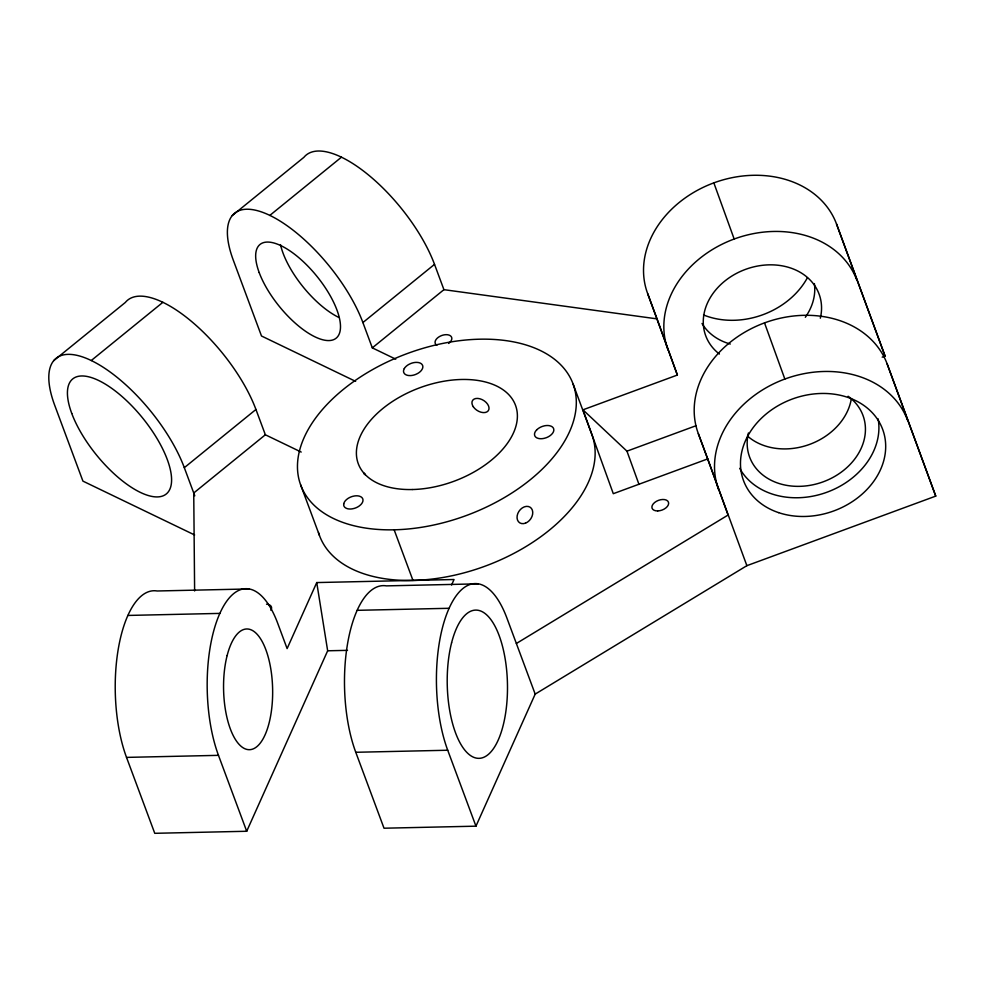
<?xml version="1.0" encoding="UTF-8"?>
<svg xmlns="http://www.w3.org/2000/svg" width="985" height="985" viewBox="0 0 985 985"><rect width="100%" height="100%" fill="white"/><g stroke="black" fill="none" stroke-linecap="round" stroke-linejoin="round"><path stroke-width="1.48" d="M451.573 585.016L454.036 579.512L316.739 582.566L287.115 648.598L277.708 623.283A100.642 40.865 88.7 0 0 219.852 613.396L127.902 615.44M249.07 588.944L157.12 590.988A100.642 40.865 88.7 0 0 118.717 646.48A100.642 40.865 88.7 0 0 126.523 757.391L154.756 833.31L246.706 831.266L327.66 650.789L316.739 582.566M478.316 583.834L386.366 585.878A100.642 40.865 88.7 0 0 347.976 641.383A100.642 40.865 88.7 0 0 355.77 752.281L384.015 828.213L475.952 826.169L535.187 694.105L746.876 565.673L935.75 496.108L887.189 364.019A100.642 81.004 -19.9 0 0 764.52 322.883A100.642 81.004 -19.9 0 0 698.316 433.597L746.876 565.673M53.707 360.658L125.329 302.457A100.642 40.139 50.9 0 1 189.846 320.051A100.642 40.139 50.9 0 1 255.94 409.477L265.359 434.779L301.213 452.066M232.275 215.543L303.897 157.329A100.642 40.139 50.9 0 1 368.415 174.924A100.642 40.139 50.9 0 1 434.52 264.349L443.927 289.664L657.057 318.881L677.384 375.039L582.948 409.822L613.298 493.694L707.735 458.899L698.316 433.597M194.624 534.966L82.925 481.123L54.68 405.204A100.642 40.139 50.9 0 1 91.26 360.522L162.882 302.309M355.622 381.367L261.493 335.996L233.26 260.077A100.642 40.139 50.9 0 1 269.841 215.395L341.463 157.181M194.784 495.8L184.318 467.678L255.94 409.477M395.748 359.168L372.305 347.865L362.899 322.551L434.52 264.349M265.359 434.779L193.737 492.992L194.624 590.951M372.305 347.865L443.927 289.664M516.362 643.488L728.05 515.057L707.735 458.899M582.948 409.822L626.952 451.167L696.173 425.668M882.191 357.149L885.072 356.077L836.524 224.001A100.642 81.004 -19.9 0 0 713.842 182.865A100.642 81.004 -19.9 0 0 647.65 293.579L677.384 375.039M357.161 610.331L449.098 608.287A100.642 40.865 88.7 0 1 506.955 618.186L535.187 694.105M327.66 650.789L347.496 650.346M126.523 757.391L218.473 755.347L246.706 831.266M355.77 752.281L447.719 750.238L475.952 826.169M836.524 224.001L885.072 356.077M887.189 364.019L935.75 496.108M647.65 293.579L657.057 318.881M412.974 580.424L394.148 529.807A145.263 86.2 -20.4 0 1 343.334 389.407A145.263 86.2 -20.4 0 1 573.196 384.298L592.022 434.914A145.263 86.2 -20.4 0 1 482.687 567.04A145.263 86.2 -20.4 0 1 318.475 532.491M300.585 484.719L319.411 535.335M713.842 182.865L734.17 239.023A100.642 81.004 -19.9 0 0 667.965 349.737M764.52 322.883L784.848 379.04A100.642 81.004 -19.9 0 0 718.644 489.754M626.952 451.167L638.994 484.423M448.643 343.433A8.717 5.171 -20.4 0 0 450.33 341.894L450.761 341.352A8.717 5.171 -20.4 0 0 451.684 337.547L451.499 337.079A8.717 5.171 -20.4 0 0 448.212 334.875L447.522 334.752A8.717 5.171 -20.4 0 0 441.957 335.442L441.157 335.75A8.717 5.171 -20.4 0 0 436.564 338.914L436.133 339.456A8.717 5.171 -20.4 0 0 435.21 343.26L435.395 343.728A8.717 5.171 -20.4 0 0 436.884 345.255M364.031 473.957A9.394 1.022 74.2 0 1 365.373 474.992M851.262 399.159A60.38 48.597 -19.9 0 1 808.87 444.666A60.38 48.597 -19.9 0 1 747.443 436.023M784.848 379.04A100.642 81.004 -19.9 0 1 907.517 420.176M734.17 239.023A100.642 81.004 -19.9 0 1 856.839 280.159M447.719 750.238A100.642 40.865 88.7 0 1 449.098 608.287M218.473 755.347A100.642 40.865 88.7 0 1 219.852 613.396M91.26 360.522A100.642 40.139 50.9 0 1 184.318 467.678M269.841 215.395A100.642 40.139 50.9 0 1 362.899 322.551M270.887 610.294A8.717 5.171 -20.4 0 0 271.577 608.077L271.552 607.548A8.717 5.171 -20.4 0 0 269.225 604.778L268.622 604.556A8.717 5.171 -20.4 0 0 266.541 604.199M807.417 277.696A74.134 59.666 -19.9 0 1 703.512 314.941M814.373 283.594A60.38 48.597 -19.9 0 1 805.324 317.293M730.291 344.036A60.38 48.597 -19.9 0 1 702.022 323.486M719.382 354.046A60.38 48.597 -19.9 0 1 746.285 269.09A60.38 48.597 -19.9 0 1 820.32 318.204M878.128 418.847A74.134 59.666 -19.9 0 1 826.267 492.475A74.134 59.666 -19.9 0 1 739.698 468.331M848.122 396.253A60.38 48.597 -19.9 0 1 823.251 481.8A60.38 48.597 -19.9 0 1 748.391 432.994M338.889 317.465A60.38 24.083 50.9 0 1 280.503 244.625M573.196 384.298A145.263 86.2 -20.4 0 1 394.148 529.807M343.74 503.901L343.703 505.133A10.059 5.972 -20.4 0 0 345.772 508.014L347.077 508.592A10.059 5.972 -20.4 0 0 352.224 508.851L354.12 508.432A10.059 5.972 -20.4 0 0 359.34 505.908L360.695 504.751A10.059 5.972 -20.4 0 0 362.936 500.922L362.96 499.69A10.059 5.972 -20.4 0 0 360.904 496.809L359.587 496.231A10.059 5.972 -20.4 0 0 354.452 495.972L352.556 496.391A10.059 5.972 -20.4 0 0 347.336 498.915L345.981 500.072A10.059 5.972 -20.4 0 0 343.74 503.901M404.33 368.538L403.985 369.19A10.059 5.972 -20.4 0 0 403.899 372.822L404.589 373.795A10.059 5.972 -20.4 0 0 408.492 375.507L410.228 375.593A10.059 5.972 -20.4 0 0 415.83 374.362L417.591 373.512A10.059 5.972 -20.4 0 0 421.629 370.077L422.38 368.784A10.059 5.972 -20.4 0 0 422.479 365.152L421.777 364.167A10.059 5.972 -20.4 0 0 417.886 362.468L416.15 362.381A10.059 5.972 -20.4 0 0 410.536 363.613L408.775 364.462A10.059 5.972 -20.4 0 0 404.749 367.897L404.33 368.538M536.8 429.78L536.222 430.396A10.059 5.972 -20.4 0 0 534.51 434.225L534.658 435.407A10.059 5.972 -20.4 0 0 537.219 438.042L538.66 438.497A10.059 5.972 -20.4 0 0 544.003 438.374L545.887 437.845A10.059 5.972 -20.4 0 0 550.874 435.05L552.105 433.843A10.059 5.972 -20.4 0 0 553.829 430.002L553.668 428.82A10.059 5.972 -20.4 0 0 551.107 426.197L549.667 425.742A10.059 5.972 -20.4 0 0 544.336 425.852L542.439 426.394A10.059 5.972 -20.4 0 0 537.453 429.189L536.8 429.78M412.21 489.533A83.86 49.767 -20.4 0 0 515.586 405.512A83.86 49.767 -20.4 0 0 382.882 408.467A83.86 49.767 -20.4 0 0 412.21 489.533M473.292 406.743A9.394 5.972 32.2 0 0 488.104 410.954A9.394 5.972 32.2 0 0 480.052 398.827A9.394 5.972 32.2 0 0 473.292 406.743M451.598 642.774A74.134 30.104 88.7 0 0 476.617 758.154A74.134 30.104 88.7 0 0 503.791 651.701A74.134 30.104 88.7 0 0 451.598 642.774M71.757 413.429A74.134 29.562 50.9 0 0 161.392 496.391A74.134 29.562 50.9 0 0 125.366 399.516A74.134 29.562 50.9 0 0 71.757 413.429M657.709 510.932A8.717 5.171 -20.4 0 0 668.458 502.202A8.717 5.171 -20.4 0 0 654.656 502.498A8.717 5.171 -20.4 0 0 657.709 510.932M778.593 512.631A74.134 59.666 -19.9 0 0 885.663 444.691A74.134 59.666 -19.9 0 0 774.986 407.581A74.134 59.666 -19.9 0 0 778.593 512.631M227.129 655.567A60.38 24.527 88.7 0 0 247.506 749.536A60.38 24.527 88.7 0 0 269.644 662.843A60.38 24.527 88.7 0 0 227.129 655.567M259.19 272.574A60.38 24.083 50.9 0 0 332.191 340.133A60.38 24.083 50.9 0 0 302.851 261.234A60.38 24.083 50.9 0 0 259.19 272.574M525.522 523.146A9.394 7.006 -54.9 0 0 531.371 508.346A9.394 7.006 -54.9 0 0 517.79 513.542A9.394 7.006 -54.9 0 0 525.522 523.146"/></g></svg>
